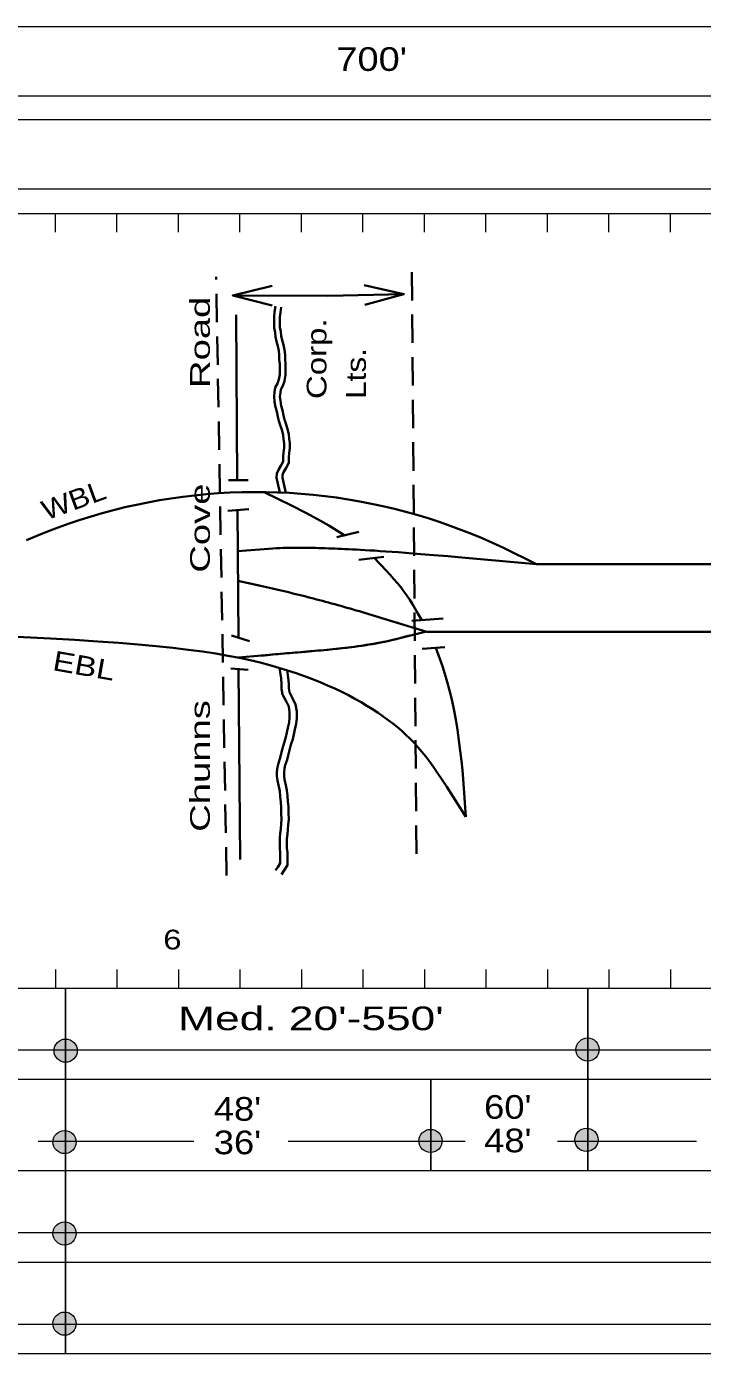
# Model space of a CAD drawing. Extents: x 2156450 to 2158121, y 1158603 to 1159842.
# Drawn here: x 2157460.7 to 2157632.2, y 1159183.4 to 1159520.1 of the extents above; entities that cross this region are included whole.
import ezdxf
from ezdxf.enums import TextEntityAlignment as Align

# ---------------------------------------------------------------- set-up
doc = ezdxf.new("R2010")
doc.units = 0
doc.header["$LTSCALE"] = 2.4
doc.linetypes.add('MEDIUM_DASHED', pattern=[4.5, 3, -1.5])
doc.layers.add('1', color=7, linetype='Continuous', lineweight=13)

msp = doc.modelspace()

# ---------------------------------------------------------------- hatches: boundary and pattern name
at = {"layer": '1'}
for points in [[(2157473.604, 1159260.244, 1), (2157467.716, 1159260.244, 1)], [(2157605.985, 1159260.52, 1), (2157600.097, 1159260.52, 1)], [(2157473.322, 1159237.063, 1), (2157467.434, 1159237.063, 1)], [(2157566.146, 1159237.339, 1), (2157560.258, 1159237.339, 1)], [(2157605.702, 1159237.622, 1), (2157599.814, 1159237.622, 1)], [(2157473.322, 1159213.881, 1), (2157467.434, 1159213.881, 1)], [(2157473.322, 1159190.983, 1), (2157467.434, 1159190.983, 1)]]:
    msp.add_hatch(color=256, dxfattribs=at).paths.add_polyline_path(points)

# ---------------------------------------------------------------- linework, layer by layer
for p, q in [((2156450.496, 1159520.094), (2158121.242, 1159520.094)), ((2156450.411, 1159502.518), (2158119.29, 1159502.518)), ((2156450.496, 1159496.474), (2158121.242, 1159496.474)), ((2156450.411, 1159478.898), (2158119.29, 1159478.898)), ((2156567.727, 1159472.65), (2158119.29, 1159472.65)), ((2157468.053, 1159467.917), (2157468.053, 1159472.65)), ((2157483.653, 1159467.917), (2157483.653, 1159472.65)), ((2157499.253, 1159467.917), (2157499.253, 1159472.65)), ((2157514.853, 1159467.917), (2157514.853, 1159472.65)), ((2157530.453, 1159467.917), (2157530.453, 1159472.65)), ((2157546.053, 1159467.917), (2157546.053, 1159472.65)), ((2157561.653, 1159467.917), (2157561.653, 1159472.65)), ((2157577.253, 1159467.917), (2157577.253, 1159472.65)), ((2157592.853, 1159467.917), (2157592.853, 1159472.65)), ((2157608.453, 1159467.917), (2157608.453, 1159472.65)), ((2157624.053, 1159467.917), (2157624.053, 1159472.65)), ((2157468.053, 1159280.876), (2157468.053, 1159276.143)), ((2157483.653, 1159280.876), (2157483.653, 1159276.143)), ((2157499.253, 1159280.876), (2157499.253, 1159276.143)), ((2157514.853, 1159280.876), (2157514.853, 1159276.143)), ((2157530.453, 1159280.876), (2157530.453, 1159276.143)), ((2157546.053, 1159280.876), (2157546.053, 1159276.143)), ((2157561.653, 1159280.876), (2157561.653, 1159276.143)), ((2157577.253, 1159280.876), (2157577.253, 1159276.143)), ((2157592.853, 1159280.876), (2157592.853, 1159276.143)), ((2157608.453, 1159280.876), (2157608.453, 1159276.143)), ((2157624.053, 1159280.876), (2157624.053, 1159276.143)), ((2156450.411, 1159276.143), (2158116.52, 1159276.143)), ((2156570.752, 1159260.479), (2158116.52, 1159260.479)), ((2156450.411, 1159253.021), (2158116.52, 1159253.021)), ((2157463.659, 1159237.279), (2157503.187, 1159237.279)), ((2157527.063, 1159237.279), (2157572.02, 1159237.279)), ((2157595.388, 1159237.279), (2157630.694, 1159237.279)), ((2156450.411, 1159229.821), (2158116.52, 1159229.821)), ((2157324.067, 1159214.079), (2158116.52, 1159214.079)), ((2156529.992, 1159206.621), (2158116.52, 1159206.621)), ((2157323.051, 1159190.879), (2158116.52, 1159190.879)), ((2156450.411, 1159183.421), (2158116.52, 1159183.421))]:
    msp.add_line(p, q, dxfattribs=at)
at = {"layer": '1', "linetype": 'MEDIUM_DASHED', "lineweight": 35}
for p, q in [((2157511.459, 1159304.702), (2157508.837, 1159456.62)), ((2157558.486, 1159457.803), (2157559.629, 1159308.138))]:
    msp.add_line(p, q, dxfattribs=at)
at = {"layer": '1', "lineweight": 35}
for p, q in [((2157513.039, 1159451.859), (2157537.138, 1159451.74)), ((2157556.465, 1159452.217), (2157537.138, 1159451.74)), ((2157513.879, 1159446.963), (2157514.184, 1159404.959)), ((2157511.97, 1159404.959), (2157516.918, 1159404.959)), ((2157517.116, 1159397.633), (2157511.772, 1159397.237)), ((2157514.24, 1159397.42), (2157514.476, 1159365.033)), ((2157545.021, 1159391.89), (2157539.48, 1159390.504)), ((2157551.355, 1159385.554), (2157545.021, 1159384.762)), ((2157590.067, 1159383.712), (2157894.971, 1159383.51)), ((2157566.396, 1159369.911), (2157558.479, 1159369.317)), ((2157512.762, 1159365.555), (2157517.314, 1159364.169)), ((2157562.287, 1159366.534), (2157895.196, 1159366.534)), ((2157566.792, 1159362.585), (2157561.052, 1159362.189)), ((2157516.918, 1159356.843), (2157512.564, 1159357.239)), ((2157514.533, 1159357.06), (2157514.885, 1159308.735))]:
    msp.add_line(p, q, dxfattribs=at)
at = {"layer": '1', "lineweight": 25}
for p, q in [((2157470.625, 1159276.143), (2157470.625, 1159183.421)), ((2157603.088, 1159276.143), (2157603.088, 1159229.821)), ((2157563.302, 1159253.021), (2157563.302, 1159229.821))]:
    msp.add_line(p, q, dxfattribs=at)
at = {"layer": '1', "lineweight": 35}
for points in [[(2157523.027, 1159449.31), (2157513.039, 1159451.859), (2157523.051, 1159454.31)], [(2157546.406, 1159454.47), (2157556.465, 1159452.217), (2157546.53, 1159449.471)], [(2157523.897, 1159449.141), (2157523.659, 1159447.709), (2157523.539, 1159446.396), (2157523.539, 1159444.963), (2157523.539, 1159443.65), (2157523.778, 1159442.457), (2157523.897, 1159441.382), (2157524.136, 1159440.189), (2157524.494, 1159438.995), (2157524.732, 1159437.801), (2157524.852, 1159436.727), (2157524.852, 1159435.653), (2157524.971, 1159434.459), (2157524.971, 1159433.146), (2157524.971, 1159431.833), (2157524.732, 1159430.52), (2157524.374, 1159429.565), (2157523.778, 1159428.491), (2157523.659, 1159427.417), (2157523.539, 1159426.223), (2157523.659, 1159424.91), (2157523.897, 1159423.478), (2157524.255, 1159422.403), (2157524.494, 1159421.09), (2157524.732, 1159420.016), (2157525.09, 1159418.942), (2157525.448, 1159417.867), (2157525.806, 1159416.435), (2157525.925, 1159415.361), (2157526.045, 1159414.286), (2157526.045, 1159413.212), (2157525.925, 1159412.019), (2157525.806, 1159410.944), (2157525.806, 1159409.751), (2157525.21, 1159408.676), (2157524.613, 1159407.602), (2157524.255, 1159406.647), (2157524.136, 1159405.573), (2157524.374, 1159404.498), (2157524.959, 1159401.867)], [(2157525.342, 1159448.901), (2157525.113, 1159447.522), (2157525.004, 1159446.329), (2157525.004, 1159444.963), (2157525.004, 1159443.795), (2157525.227, 1159442.682), (2157525.346, 1159441.607), (2157525.559, 1159440.544), (2157525.917, 1159439.349), (2157526.181, 1159438.026), (2157526.317, 1159436.809), (2157526.317, 1159435.726), (2157526.436, 1159434.532), (2157526.436, 1159433.146), (2157526.436, 1159431.701), (2157526.15, 1159430.129), (2157525.708, 1159428.949), (2157525.202, 1159428.037), (2157525.116, 1159427.263), (2157525.011, 1159426.216), (2157525.113, 1159425.097), (2157525.323, 1159423.832), (2157525.678, 1159422.767), (2157525.93, 1159421.38), (2157526.146, 1159420.407), (2157526.48, 1159419.405), (2157526.856, 1159418.277), (2157527.251, 1159416.694), (2157527.381, 1159415.523), (2157527.51, 1159414.368), (2157527.51, 1159413.139), (2157527.382, 1159411.865), (2157527.271, 1159410.863), (2157527.271, 1159409.372), (2157526.491, 1159407.965), (2157525.946, 1159406.986), (2157525.691, 1159406.304), (2157525.619, 1159405.653), (2157525.804, 1159404.815), (2157526.477, 1159401.795)], [(2157460.699, 1159389.76), (2157463.357, 1159390.894), (2157466.047, 1159391.979), (2157468.77, 1159393.014), (2157471.523, 1159393.998), (2157474.304, 1159394.929), (2157477.113, 1159395.807), (2157479.948, 1159396.63), (2157482.807, 1159397.398), (2157485.689, 1159398.109), (2157488.591, 1159398.762), (2157491.513, 1159399.357), (2157494.453, 1159399.893), (2157497.408, 1159400.37), (2157500.378, 1159400.786), (2157503.359, 1159401.141), (2157506.35, 1159401.435), (2157509.35, 1159401.667), (2157512.357, 1159401.837), (2157515.368, 1159401.944), (2157518.381, 1159401.99), (2157521.395, 1159401.973), (2157524.408, 1159401.893), (2157527.417, 1159401.751), (2157530.421, 1159401.546), (2157533.419, 1159401.28), (2157536.407, 1159400.952), (2157539.384, 1159400.563), (2157542.348, 1159400.113), (2157545.298, 1159399.603), (2157548.231, 1159399.034), (2157551.146, 1159398.405), (2157554.041, 1159397.718), (2157556.914, 1159396.975), (2157559.765, 1159396.175), (2157562.59, 1159395.319), (2157565.388, 1159394.409), (2157568.159, 1159393.446), (2157570.901, 1159392.431), (2157573.611, 1159391.365), (2157576.289, 1159390.249), (2157578.934, 1159389.085), (2157581.544, 1159387.873), (2157590.067, 1159383.712)], [(2157521.024, 1159401.975), (2157528.105, 1159398.519), (2157531.575, 1159396.738), (2157534.68, 1159395.053), (2157537.449, 1159393.459), (2157541.457, 1159390.998)], [(2157514.315, 1159386.992), (2157523.195, 1159387.65), (2157524.086, 1159387.707), (2157524.964, 1159387.754), (2157525.83, 1159387.793), (2157526.685, 1159387.823), (2157527.531, 1159387.845), (2157528.368, 1159387.86), (2157529.198, 1159387.868), (2157530.02, 1159387.87), (2157530.838, 1159387.866), (2157531.65, 1159387.858), (2157532.459, 1159387.844), (2157533.265, 1159387.827), (2157534.07, 1159387.806), (2157534.874, 1159387.782), (2157535.679, 1159387.755), (2157536.485, 1159387.727), (2157537.293, 1159387.698), (2157538.105, 1159387.667), (2157538.925, 1159387.636), (2157539.759, 1159387.603), (2157540.614, 1159387.568), (2157541.498, 1159387.53), (2157542.418, 1159387.488), (2157543.379, 1159387.441), (2157544.39, 1159387.389), (2157545.457, 1159387.331), (2157546.588, 1159387.265), (2157547.789, 1159387.193), (2157549.067, 1159387.112), (2157550.43, 1159387.022), (2157551.884, 1159386.922), (2157553.436, 1159386.811), (2157555.093, 1159386.69), (2157556.862, 1159386.556), (2157558.751, 1159386.409), (2157560.766, 1159386.249), (2157562.914, 1159386.074), (2157565.202, 1159385.884), (2157567.637, 1159385.679), (2157570.227, 1159385.457), (2157572.977, 1159385.217), (2157590.067, 1159383.712)], [(2157548.934, 1159385.251), (2157552.017, 1159382.03), (2157553, 1159380.959), (2157553.925, 1159379.902), (2157554.799, 1159378.854), (2157555.629, 1159377.807), (2157556.42, 1159376.756), (2157557.179, 1159375.693), (2157557.912, 1159374.612), (2157558.625, 1159373.507), (2157559.324, 1159372.37), (2157560.015, 1159371.196), (2157560.975, 1159369.504)], [(2157514.37, 1159379.432), (2157520.111, 1159378.179), (2157520.857, 1159378.015), (2157521.602, 1159377.849), (2157522.347, 1159377.681), (2157523.091, 1159377.511), (2157523.835, 1159377.34), (2157524.579, 1159377.167), (2157525.323, 1159376.992), (2157526.068, 1159376.815), (2157526.812, 1159376.637), (2157527.557, 1159376.456), (2157528.303, 1159376.274), (2157529.049, 1159376.09), (2157529.797, 1159375.904), (2157530.545, 1159375.715), (2157531.295, 1159375.525), (2157532.046, 1159375.333), (2157532.799, 1159375.138), (2157533.553, 1159374.942), (2157534.309, 1159374.743), (2157535.067, 1159374.542), (2157535.828, 1159374.339), (2157536.59, 1159374.134), (2157537.355, 1159373.926), (2157538.123, 1159373.717), (2157538.894, 1159373.504), (2157539.667, 1159373.29), (2157540.443, 1159373.073), (2157541.223, 1159372.853), (2157542.006, 1159372.631), (2157542.793, 1159372.407), (2157543.583, 1159372.18), (2157544.377, 1159371.951), (2157545.175, 1159371.719), (2157545.977, 1159371.484), (2157546.783, 1159371.247), (2157547.594, 1159371.007), (2157548.409, 1159370.765), (2157549.229, 1159370.519), (2157550.054, 1159370.271), (2157550.884, 1159370.02), (2157551.72, 1159369.767), (2157552.56, 1159369.51), (2157553.406, 1159369.251), (2157554.258, 1159368.988), (2157555.115, 1159368.723)], [(2157517.116, 1159378.822), (2157517.867, 1159378.664), (2157518.616, 1159378.504), (2157519.364, 1159378.342), (2157520.111, 1159378.179), (2157520.857, 1159378.015), (2157521.602, 1159377.849), (2157522.347, 1159377.681), (2157523.091, 1159377.511), (2157523.835, 1159377.34), (2157524.579, 1159377.167), (2157525.323, 1159376.992), (2157526.068, 1159376.815), (2157526.812, 1159376.637), (2157527.557, 1159376.456), (2157528.303, 1159376.274), (2157529.049, 1159376.09), (2157529.797, 1159375.904), (2157530.545, 1159375.715), (2157531.295, 1159375.525), (2157532.046, 1159375.333), (2157532.799, 1159375.138), (2157533.553, 1159374.942), (2157534.309, 1159374.743), (2157535.067, 1159374.542), (2157535.828, 1159374.339), (2157536.59, 1159374.134), (2157537.355, 1159373.926), (2157538.123, 1159373.717), (2157538.894, 1159373.504), (2157539.667, 1159373.29), (2157540.443, 1159373.073), (2157541.223, 1159372.853), (2157542.006, 1159372.631), (2157542.793, 1159372.407), (2157543.583, 1159372.18), (2157544.377, 1159371.951), (2157545.175, 1159371.719), (2157545.977, 1159371.484), (2157546.783, 1159371.247), (2157547.594, 1159371.007), (2157548.409, 1159370.765), (2157549.229, 1159370.519), (2157550.054, 1159370.271), (2157550.884, 1159370.02), (2157551.72, 1159369.767), (2157562.287, 1159366.534)], [(2157432.638, 1159366.534), (2157466.812, 1159364.824), (2157473.028, 1159364.472), (2157478.793, 1159364.104), (2157484.132, 1159363.717), (2157489.072, 1159363.312), (2157493.641, 1159362.888), (2157497.864, 1159362.443), (2157501.768, 1159361.978), (2157505.38, 1159361.491), (2157508.727, 1159360.982), (2157511.835, 1159360.449), (2157514.731, 1159359.893), (2157517.441, 1159359.312), (2157519.993, 1159358.706), (2157522.412, 1159358.074), (2157524.725, 1159357.415), (2157526.959, 1159356.729), (2157529.122, 1159356.015), (2157531.217, 1159355.277), (2157533.243, 1159354.515), (2157535.201, 1159353.732), (2157537.093, 1159352.928), (2157538.918, 1159352.105), (2157540.678, 1159351.266), (2157542.373, 1159350.412), (2157544.004, 1159349.543), (2157545.571, 1159348.663), (2157547.075, 1159347.772), (2157548.517, 1159346.873), (2157549.898, 1159345.966), (2157551.218, 1159345.054), (2157552.478, 1159344.139), (2157553.678, 1159343.22), (2157554.823, 1159342.297), (2157555.92, 1159341.359), (2157556.979, 1159340.397), (2157558.007, 1159339.399), (2157559.014, 1159338.356), (2157560.008, 1159337.258), (2157560.998, 1159336.095), (2157561.992, 1159334.856), (2157562.999, 1159333.531), (2157564.029, 1159332.11), (2157565.088, 1159330.584), (2157566.187, 1159328.941), (2157567.333, 1159327.171), (2157572.143, 1159319.551)], [(2157514.501, 1159360.01), (2157528.126, 1159361.184), (2157528.837, 1159361.244), (2157529.551, 1159361.305), (2157530.267, 1159361.366), (2157530.986, 1159361.428), (2157531.708, 1159361.49), (2157532.434, 1159361.553), (2157533.163, 1159361.616), (2157533.896, 1159361.681), (2157534.634, 1159361.747), (2157535.376, 1159361.815), (2157536.123, 1159361.884), (2157536.875, 1159361.955), (2157537.633, 1159362.028), (2157538.395, 1159362.103), (2157539.164, 1159362.18), (2157539.938, 1159362.261), (2157540.719, 1159362.346), (2157541.506, 1159362.434), (2157542.299, 1159362.528), (2157543.099, 1159362.626), (2157543.906, 1159362.73), (2157544.719, 1159362.841), (2157545.54, 1159362.957), (2157546.368, 1159363.081), (2157547.204, 1159363.213), (2157548.047, 1159363.352), (2157548.899, 1159363.5), (2157549.758, 1159363.657), (2157550.626, 1159363.823), (2157551.502, 1159364), (2157552.386, 1159364.187), (2157553.28, 1159364.385), (2157554.182, 1159364.594), (2157555.094, 1159364.815), (2157556.015, 1159365.049), (2157556.946, 1159365.295), (2157557.886, 1159365.555)], [(2157519.689, 1159360.407), (2157520.391, 1159360.479), (2157521.093, 1159360.549), (2157521.794, 1159360.617), (2157522.495, 1159360.684), (2157523.196, 1159360.749), (2157523.897, 1159360.814), (2157524.599, 1159360.877), (2157525.302, 1159360.939), (2157526.006, 1159361.001), (2157526.711, 1159361.062), (2157527.418, 1159361.123), (2157528.126, 1159361.184), (2157528.837, 1159361.244), (2157529.551, 1159361.305), (2157530.267, 1159361.366), (2157530.986, 1159361.428), (2157531.708, 1159361.49), (2157532.434, 1159361.553), (2157533.163, 1159361.616), (2157533.896, 1159361.681), (2157534.634, 1159361.747), (2157535.376, 1159361.815), (2157536.123, 1159361.884), (2157536.875, 1159361.955), (2157537.633, 1159362.028), (2157538.395, 1159362.103), (2157539.164, 1159362.18), (2157539.938, 1159362.261), (2157540.719, 1159362.346), (2157541.506, 1159362.434), (2157542.299, 1159362.528), (2157543.099, 1159362.626), (2157543.906, 1159362.73), (2157544.719, 1159362.841), (2157545.54, 1159362.957), (2157546.368, 1159363.081), (2157547.204, 1159363.213), (2157548.047, 1159363.352), (2157548.899, 1159363.5), (2157549.758, 1159363.657), (2157550.626, 1159363.823), (2157551.502, 1159364), (2157552.386, 1159364.187), (2157553.28, 1159364.385), (2157554.182, 1159364.594), (2157555.094, 1159364.815), (2157561.86, 1159366.534)], [(2157519.689, 1159360.407), (2157520.391, 1159360.479), (2157521.093, 1159360.549), (2157521.794, 1159360.617), (2157522.495, 1159360.684), (2157523.196, 1159360.749), (2157523.897, 1159360.814), (2157524.599, 1159360.877), (2157525.302, 1159360.939), (2157526.006, 1159361.001), (2157526.711, 1159361.062), (2157527.418, 1159361.123), (2157528.126, 1159361.184), (2157528.837, 1159361.244), (2157529.551, 1159361.305), (2157530.267, 1159361.366), (2157530.986, 1159361.428), (2157531.708, 1159361.49), (2157532.434, 1159361.553), (2157533.163, 1159361.616), (2157533.896, 1159361.681), (2157534.634, 1159361.747), (2157535.376, 1159361.815), (2157536.123, 1159361.884), (2157536.875, 1159361.955), (2157537.633, 1159362.028), (2157538.395, 1159362.103), (2157539.164, 1159362.18), (2157539.938, 1159362.261), (2157540.719, 1159362.346), (2157541.506, 1159362.434), (2157542.299, 1159362.528), (2157543.099, 1159362.626), (2157543.906, 1159362.73), (2157544.719, 1159362.841), (2157545.54, 1159362.957), (2157546.368, 1159363.081), (2157547.204, 1159363.213), (2157548.047, 1159363.352), (2157548.899, 1159363.5), (2157549.758, 1159363.657), (2157550.626, 1159363.823), (2157551.502, 1159364), (2157552.386, 1159364.187), (2157553.28, 1159364.385), (2157554.182, 1159364.594), (2157555.094, 1159364.815), (2157556.015, 1159365.049), (2157556.946, 1159365.295), (2157557.886, 1159365.555)], [(2157519.689, 1159360.407), (2157520.391, 1159360.479), (2157521.093, 1159360.549), (2157521.794, 1159360.617), (2157522.495, 1159360.684), (2157523.196, 1159360.749), (2157523.897, 1159360.814), (2157524.599, 1159360.877), (2157525.302, 1159360.939), (2157526.006, 1159361.001), (2157526.711, 1159361.062), (2157527.418, 1159361.123), (2157528.126, 1159361.184), (2157528.837, 1159361.244), (2157529.551, 1159361.305), (2157530.267, 1159361.366), (2157530.986, 1159361.428), (2157531.708, 1159361.49), (2157532.434, 1159361.553), (2157533.163, 1159361.616), (2157533.896, 1159361.681), (2157534.634, 1159361.747), (2157535.376, 1159361.815), (2157536.123, 1159361.884), (2157536.875, 1159361.955), (2157537.633, 1159362.028), (2157538.395, 1159362.103), (2157539.164, 1159362.18), (2157539.938, 1159362.261), (2157540.719, 1159362.346), (2157541.506, 1159362.434), (2157542.299, 1159362.528), (2157543.099, 1159362.626), (2157543.906, 1159362.73), (2157544.719, 1159362.841), (2157545.54, 1159362.957), (2157546.368, 1159363.081), (2157547.204, 1159363.213), (2157548.047, 1159363.352), (2157548.899, 1159363.5), (2157549.758, 1159363.657), (2157550.626, 1159363.823), (2157551.502, 1159364), (2157552.386, 1159364.187), (2157553.28, 1159364.385), (2157554.182, 1159364.594), (2157555.094, 1159364.815), (2157556.015, 1159365.049), (2157556.946, 1159365.295), (2157557.886, 1159365.555)], [(2157519.689, 1159360.407), (2157520.391, 1159360.479), (2157521.093, 1159360.549), (2157521.794, 1159360.617), (2157522.495, 1159360.684), (2157523.196, 1159360.749), (2157523.897, 1159360.814), (2157524.599, 1159360.877), (2157525.302, 1159360.939), (2157526.006, 1159361.001), (2157526.711, 1159361.062), (2157527.418, 1159361.123), (2157528.126, 1159361.184), (2157528.837, 1159361.244), (2157529.551, 1159361.305), (2157530.267, 1159361.366), (2157530.986, 1159361.428), (2157531.708, 1159361.49), (2157532.434, 1159361.553), (2157533.163, 1159361.616), (2157533.896, 1159361.681), (2157534.634, 1159361.747), (2157535.376, 1159361.815), (2157536.123, 1159361.884), (2157536.875, 1159361.955), (2157537.633, 1159362.028), (2157538.395, 1159362.103), (2157539.164, 1159362.18), (2157539.938, 1159362.261), (2157540.719, 1159362.346), (2157541.506, 1159362.434), (2157542.299, 1159362.528), (2157543.099, 1159362.626), (2157543.906, 1159362.73), (2157544.719, 1159362.841), (2157545.54, 1159362.957), (2157546.368, 1159363.081), (2157547.204, 1159363.213), (2157548.047, 1159363.352), (2157548.899, 1159363.5), (2157549.758, 1159363.657), (2157550.626, 1159363.823), (2157551.502, 1159364), (2157552.386, 1159364.187), (2157553.28, 1159364.385), (2157554.182, 1159364.594), (2157555.094, 1159364.815), (2157556.015, 1159365.049), (2157556.946, 1159365.295), (2157557.886, 1159365.555)], [(2157564.552, 1159362.43), (2157566.216, 1159357.794), (2157566.852, 1159355.855), (2157567.463, 1159353.801), (2157568.045, 1159351.621), (2157568.596, 1159349.311), (2157569.11, 1159346.861), (2157569.585, 1159344.286), (2157570.018, 1159341.635), (2157570.407, 1159338.964), (2157570.75, 1159336.329), (2157571.044, 1159333.785), (2157571.286, 1159331.387), (2157571.476, 1159329.191), (2157572.143, 1159319.551)], [(2157524.884, 1159357.366), (2157525.327, 1159354.709), (2157525.446, 1159353.277), (2157525.446, 1159352.083), (2157525.685, 1159350.651), (2157526.162, 1159349.696), (2157526.639, 1159348.741), (2157527.236, 1159347.547), (2157527.475, 1159346.115), (2157527.475, 1159344.683), (2157527.355, 1159343.489), (2157526.997, 1159342.176), (2157526.52, 1159339.789), (2157526.043, 1159338.356), (2157525.685, 1159336.924), (2157525.327, 1159335.611), (2157525.088, 1159334.536), (2157524.611, 1159333.223), (2157524.373, 1159332.149), (2157524.253, 1159330.956), (2157524.253, 1159329.881), (2157524.373, 1159328.807), (2157524.611, 1159327.613), (2157524.969, 1159326.062), (2157525.088, 1159324.749), (2157525.208, 1159323.316), (2157525.327, 1159322.003), (2157525.327, 1159320.451), (2157525.446, 1159319.019), (2157525.327, 1159317.706), (2157525.208, 1159316.512), (2157525.088, 1159315.319), (2157524.969, 1159314.125), (2157524.969, 1159312.812), (2157524.969, 1159311.618), (2157525.088, 1159310.425), (2157525.088, 1159309.112), (2157525.088, 1159307.799), (2157524.492, 1159306.844), (2157523.895, 1159306.008)], [(2157526.82, 1159356.775), (2157527.128, 1159354.934), (2157527.259, 1159353.352), (2157527.259, 1159352.233), (2157527.428, 1159351.218), (2157527.784, 1159350.506), (2157528.261, 1159349.551), (2157528.979, 1159348.114), (2157529.288, 1159346.265), (2157529.288, 1159344.592), (2157529.144, 1159343.158), (2157528.763, 1159341.759), (2157528.276, 1159339.323), (2157527.785, 1159337.849), (2157527.439, 1159336.466), (2157527.087, 1159335.176), (2157526.832, 1159334.028), (2157526.355, 1159332.715), (2157526.166, 1159331.861), (2157526.066, 1159330.865), (2157526.066, 1159329.982), (2157526.166, 1159329.085), (2157526.384, 1159327.994), (2157526.763, 1159326.349), (2157526.894, 1159324.906), (2157527.014, 1159323.473), (2157527.14, 1159322.085), (2157527.14, 1159320.526), (2157527.266, 1159319.012), (2157527.132, 1159317.534), (2157527.012, 1159316.331), (2157526.892, 1159315.138), (2157526.782, 1159314.035), (2157526.782, 1159312.812), (2157526.782, 1159311.708), (2157526.901, 1159310.515), (2157526.901, 1159309.112), (2157526.901, 1159307.28), (2157526, 1159305.836), (2157525.37, 1159304.954)]]:
    msp.add_lwpolyline(points, dxfattribs=at)
at = {"layer": '1'}
for centre in [(2157470.66, 1159260.244), (2157603.041, 1159260.52), (2157470.378, 1159237.063), (2157563.202, 1159237.339), (2157602.758, 1159237.622), (2157470.378, 1159213.881), (2157470.378, 1159190.983)]:
    msp.add_circle(centre, 2.944, dxfattribs=at)
at = {"layer": '1', "lineweight": 35}
msp.add_open_spline([(2157519.689, 1159360.407), (2157525.428, 1159361.001), (2157536.709, 1159361.793), (2157550.167, 1159363.377), (2157557.886, 1159365.555)], degree=3, dxfattribs=at)

# ---------------------------------------------------------------- texts
at = {"layer": '1'}
for s, height, width, p in [("700'", 6, 1.2, (2157548.282, 1159508.834)), ('6', 5, 1.25, (2157497.727, 1159285.94))]:
    msp.add_text(s, height=height, dxfattribs=dict(at, width=width)).set_placement(p, align=Align.CENTER)
for s, rotation, width, p in [('Chunns            Cove         Road', 90, 1.45, (2157507.23, 1159315.772)), ('Corp.', 90, 1.25, (2157536.805, 1159425.59)), ('Lts.', 90, 1.2, (2157546.804, 1159425.59)), ('WBL', 20, 1.15, (2157465.703, 1159394.74)), ('EBL', 350, 1.25, (2157467.114, 1159356.833))]:
    msp.add_text(s, height=5, rotation=rotation, dxfattribs=dict(at, width=width)).set_placement(p)
for s, width, p in [("Med. 20'-550'", 1.4, (2157499.188, 1159265.444)), ("48'", 1.15, (2157508.212, 1159242.47)), ("60'", 1.15, (2157576.786, 1159242.967)), ("36'", 1.15, (2157508.212, 1159233.97)), ("48'", 1.15, (2157576.786, 1159234.467))]:
    msp.add_text(s, height=6, dxfattribs=dict(at, width=width)).set_placement(p)

doc.saveas('drawing.dxf')
